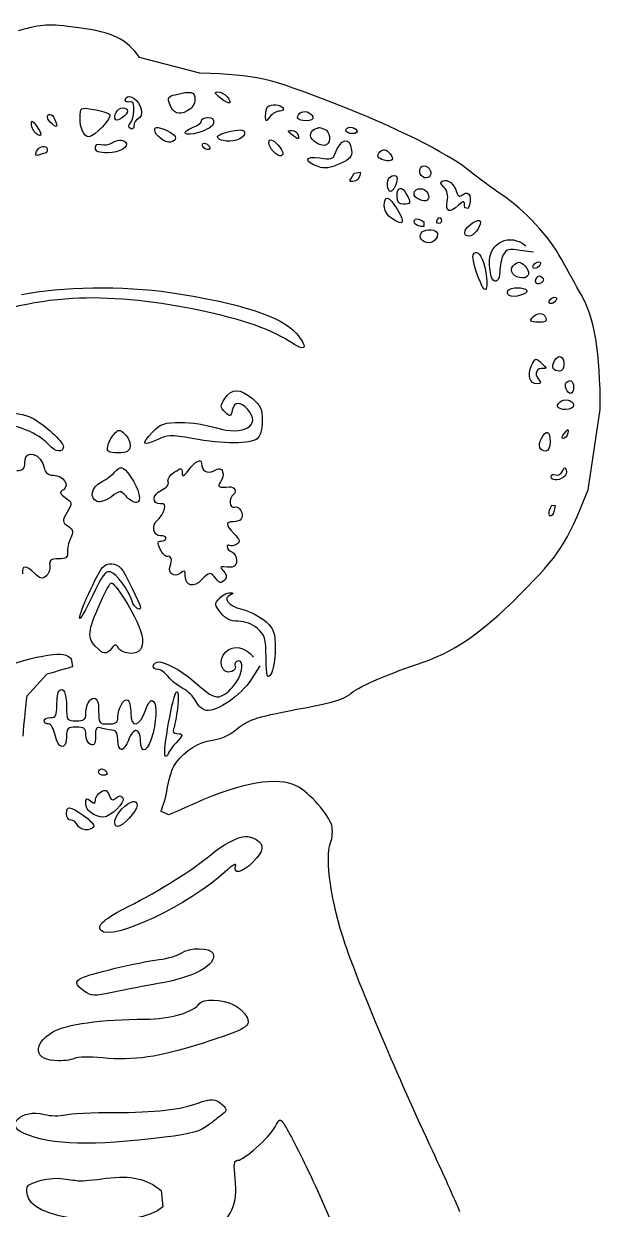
# Model space of a CAD drawing. Header units: millimetres. Extents: x 61 to 288, y 75 to 444.
# Drawn here: x 111.9 to 146.5, y 372.7 to 443.8 of the extents above; entities that cross this region are included whole.
import ezdxf

# ---------------------------------------------------------------- set-up
doc = ezdxf.new("R2010")
doc.units = ezdxf.units.MM
doc.layers.add('Layer 01', color=12, linetype='Continuous', true_color=0xc80000)

msp = doc.modelspace()

# ---------------------------------------------------------------- linework, layer by layer
at = {"layer": 'Layer 01'}
for p, q in [((122.481, 440.809), (118.858, 441.749)), ((131.743, 434.793), (132.095, 434.86)), ((138.579, 432.691), (138.362, 432.731)), ((135.916, 431.877), (135.902, 431.595)), ((142.486, 430.057), (141.687, 430.174)), ((145.761, 415.817), (146.491, 420.627)), ((143.577, 414.886), (143.781, 414.867)), ((114.77, 405.702), (114.852, 405.204)), ((113.31, 404.756), (112.103, 403.447)), ((126.088, 405.263), (125.559, 404.43)), ((120.599, 396.316), (120.139, 396.537)), ((120.165, 373.788), (120.253, 372.819))]:
    msp.add_line(p, q, dxfattribs=at)
for points in [[(115.241, 443.516), (113.251, 443.765), (113.142, 443.76), (111.603, 443.346)], [(118.858, 441.749), (118.142, 442.817), (117.219, 443.268), (115.241, 443.516)], [(130.556, 438.983), (126.525, 440.544), (125.946, 440.675), (122.481, 440.809)], [(118.049, 439.292), (118.244, 439.608), (118.857, 439.164), (118.959, 438.634)], [(120.657, 438.975), (120.528, 439.32), (120.586, 439.408), (121.007, 439.51)], [(121.007, 439.51), (121.988, 439.746), (122.186, 439.699), (122.186, 439.228)], [(123.722, 439.301), (123.366, 439.575), (123.324, 439.669), (123.557, 439.672)], [(123.557, 439.672), (123.73, 439.675), (123.98, 439.545), (124.114, 439.383)], [(115.3, 438.115), (115.318, 438.754), (115.319, 438.754), (116.106, 438.628)], [(117.443, 438.005), (117.246, 438.203), (117.54, 438.715), (117.85, 438.715)], [(117.85, 438.715), (118.012, 438.715), (118.145, 438.639), (118.145, 438.546)], [(118.386, 439.077), (118.066, 439.026), (117.936, 439.11), (118.049, 439.292)], [(118.321, 437.813), (118.555, 438.047), (118.61, 439.112), (118.386, 439.077)], [(121.723, 438.532), (121.195, 438.249), (120.88, 438.38), (120.657, 438.975)], [(122.186, 439.228), (122.186, 438.951), (122.009, 438.685), (121.723, 438.532)], [(124.114, 439.383), (124.485, 438.936), (124.259, 438.889), (123.722, 439.301)], [(126.425, 438.25), (126.422, 438.47), (126.477, 438.708), (126.547, 438.779)], [(126.547, 438.779), (126.742, 438.974), (127.343, 438.932), (127.477, 438.715)], [(127.477, 438.715), (127.543, 438.609), (127.449, 438.522), (127.269, 438.522)], [(138.586, 434.987), (137.326, 436.004), (134.089, 437.615), (130.556, 438.983)], [(112.379, 437.728), (112.384, 437.991), (112.43, 437.981), (112.667, 437.668)], [(113.623, 437.753), (113.303, 438.018), (113.24, 438.33), (113.506, 438.33)], [(113.506, 438.33), (113.601, 438.33), (113.731, 438.193), (113.795, 438.025)], [(113.795, 438.025), (113.976, 437.555), (113.937, 437.493), (113.623, 437.753)], [(115.825, 436.983), (115.528, 436.983), (115.283, 437.511), (115.3, 438.115)], [(117.075, 438.322), (117.244, 438.153), (116.152, 436.983), (115.825, 436.983)], [(116.106, 438.628), (116.54, 438.559), (116.976, 438.421), (117.075, 438.322)], [(118.145, 438.546), (118.145, 438.303), (117.58, 437.868), (117.443, 438.005)], [(118.79, 438.057), (118.647, 438.002), (118.53, 437.819), (118.53, 437.651)], [(118.959, 438.634), (119.015, 438.34), (118.95, 438.118), (118.79, 438.057)], [(122.571, 437.94), (122.571, 438.049), (122.75, 438.137), (122.97, 438.137)], [(122.97, 438.137), (123.242, 438.137), (123.349, 438.033), (123.305, 437.809)], [(126.687, 438.185), (126.448, 437.871), (126.431, 437.875), (126.425, 438.25)], [(127.269, 438.522), (127.09, 438.522), (126.828, 438.371), (126.687, 438.185)], [(128.84, 437.945), (128.355, 437.945), (128.208, 438.13), (128.478, 438.401)], [(128.478, 438.401), (128.676, 438.599), (129.165, 438.464), (129.257, 438.185)], [(129.257, 438.185), (129.308, 438.034), (129.152, 437.945), (128.84, 437.945)], [(112.661, 437.175), (112.502, 437.307), (112.375, 437.556), (112.379, 437.728)], [(112.667, 437.668), (112.823, 437.462), (112.95, 437.214), (112.95, 437.115)], [(118.321, 437.474), (118.17, 437.567), (118.17, 437.662), (118.321, 437.813)], [(118.53, 437.651), (118.53, 437.48), (118.438, 437.402), (118.321, 437.474)], [(119.809, 437.266), (119.674, 437.618), (119.881, 437.638), (120.541, 437.337)], [(120.541, 437.337), (121.057, 437.102), (121.157, 436.891), (120.843, 436.697)], [(122.425, 437.244), (121.543, 436.988), (121.268, 437.248), (122.09, 437.56)], [(122.09, 437.56), (122.354, 437.661), (122.571, 437.832), (122.571, 437.94)], [(123.305, 437.809), (123.267, 437.611), (122.917, 437.386), (122.425, 437.244)], [(123.533, 436.994), (123.533, 437.081), (123.901, 437.225), (124.351, 437.314)], [(124.351, 437.314), (125.018, 437.446), (125.168, 437.424), (125.168, 437.19)], [(128.055, 437.068), (127.72, 437.318), (127.713, 437.356), (127.998, 437.362)], [(127.998, 437.362), (128.179, 437.365), (128.352, 437.236), (128.383, 437.074)], [(129.113, 437.07), (129.113, 437.216), (129.221, 437.379), (129.353, 437.433)], [(129.353, 437.433), (129.486, 437.486), (129.609, 437.537), (129.626, 437.545)], [(129.626, 437.545), (129.644, 437.553), (129.796, 437.508), (129.963, 437.443)], [(129.963, 437.443), (130.299, 437.315), (130.376, 436.688), (130.079, 436.504)], [(131.23, 437.368), (131.23, 437.474), (131.354, 437.56), (131.507, 437.56)], [(131.626, 437.175), (131.408, 437.175), (131.23, 437.262), (131.23, 437.368)], [(131.507, 437.56), (131.659, 437.56), (131.838, 437.474), (131.903, 437.368)], [(131.903, 437.368), (131.968, 437.262), (131.844, 437.175), (131.626, 437.175)], [(112.95, 437.115), (112.95, 437.016), (112.82, 437.044), (112.661, 437.175)], [(116.221, 436.322), (116.221, 436.521), (116.336, 436.588), (116.558, 436.519)], [(116.558, 436.519), (116.743, 436.462), (117.024, 436.498), (117.183, 436.599)], [(118.015, 436.664), (118.285, 436.394), (117.678, 436.021), (116.967, 436.021)], [(117.183, 436.599), (117.522, 436.817), (117.838, 436.841), (118.015, 436.664)], [(120.843, 436.697), (120.593, 436.542), (119.951, 436.896), (119.809, 437.266)], [(122.667, 436.406), (122.602, 436.511), (122.635, 436.598), (122.74, 436.598)], [(122.74, 436.598), (122.846, 436.598), (122.986, 436.511), (123.052, 436.406)], [(124.687, 436.786), (124.137, 436.651), (123.533, 436.76), (123.533, 436.994)], [(125.168, 437.19), (125.168, 437.033), (124.952, 436.851), (124.687, 436.786)], [(126.612, 436.635), (126.612, 436.937), (126.978, 436.785), (127.277, 436.359)], [(127.353, 435.851), (127.131, 435.777), (126.612, 436.326), (126.612, 436.635)], [(128.383, 437.074), (128.433, 436.814), (128.397, 436.813), (128.055, 437.068)], [(130.079, 436.504), (129.814, 436.34), (129.113, 436.75), (129.113, 437.07)], [(130.583, 435.949), (130.919, 436.888), (131.476, 437.02), (131.576, 436.184)], [(112.867, 435.903), (112.643, 435.817), (112.592, 435.869), (112.68, 436.096)], [(112.68, 436.096), (112.809, 436.432), (113.335, 436.527), (113.335, 436.213)], [(113.254, 436.021), (113.21, 436.021), (113.036, 435.968), (112.867, 435.903)], [(113.335, 436.213), (113.335, 436.107), (113.298, 436.021), (113.254, 436.021)], [(116.967, 436.021), (116.418, 436.021), (116.221, 436.1), (116.221, 436.322)], [(122.978, 436.213), (122.872, 436.213), (122.732, 436.3), (122.667, 436.406)], [(123.052, 436.406), (123.117, 436.3), (123.084, 436.213), (122.978, 436.213)], [(127.277, 436.359), (127.493, 436.05), (127.515, 435.905), (127.353, 435.851)], [(129.575, 435.193), (128.688, 435.489), (128.756, 435.859), (129.669, 435.713)], [(129.669, 435.713), (130.329, 435.608), (130.474, 435.645), (130.583, 435.949)], [(131.576, 436.184), (131.623, 435.787), (131.501, 435.643), (130.871, 435.359)], [(133.527, 435.583), (133.143, 435.684), (133.057, 435.86), (133.282, 436.085)], [(133.282, 436.085), (133.476, 436.279), (133.661, 436.24), (133.898, 435.955)], [(133.898, 435.955), (134.172, 435.625), (134.006, 435.458), (133.527, 435.583)], [(130.871, 435.359), (130.302, 435.103), (129.973, 435.061), (129.575, 435.193)], [(135.848, 434.578), (135.56, 434.755), (135.616, 435.251), (135.923, 435.251)], [(135.923, 435.251), (136.071, 435.251), (136.24, 435.124), (136.3, 434.969)], [(131.743, 434.323), (131.401, 434.257), (131.401, 434.271), (131.743, 434.793)], [(132.095, 434.86), (132.095, 434.558), (131.97, 434.366), (131.743, 434.323)], [(133.903, 433.712), (133.703, 433.712), (133.67, 434.356), (133.859, 434.546)], [(133.859, 434.546), (134.045, 434.731), (134.308, 434.703), (134.308, 434.497)], [(134.308, 434.497), (134.308, 434.164), (134.075, 433.712), (133.903, 433.712)], [(136.3, 434.969), (136.423, 434.647), (136.136, 434.399), (135.848, 434.578)], [(137.052, 434.344), (137.36, 434.455), (137.725, 434.163), (137.877, 433.684)], [(140.562, 433.521), (140.033, 433.877), (139.144, 434.537), (138.586, 434.987)], [(134.308, 433.423), (134.308, 433.996), (134.601, 434.052), (134.879, 433.532)], [(135.36, 433.701), (135.558, 434.021), (136.12, 433.865), (136.196, 433.469)], [(137.118, 433.953), (136.892, 434.179), (136.875, 434.28), (137.052, 434.344)], [(137.313, 433.103), (137.385, 433.464), (137.319, 433.752), (137.118, 433.953)], [(138.267, 433.531), (138.639, 433.84), (138.855, 433.261), (138.579, 432.691)], [(133.539, 432.85), (133.539, 433.519), (133.82, 433.444), (134.315, 432.643)], [(134.693, 432.942), (134.411, 432.942), (134.308, 433.07), (134.308, 433.423)], [(134.879, 433.532), (135.156, 433.015), (135.133, 432.942), (134.693, 432.942)], [(135.486, 433.308), (135.34, 433.401), (135.284, 433.577), (135.36, 433.701)], [(136.196, 433.469), (136.265, 433.111), (135.92, 433.033), (135.486, 433.308)], [(137.997, 432.876), (137.458, 432.387), (137.188, 432.477), (137.313, 433.103)], [(137.877, 433.684), (137.972, 433.385), (138.053, 433.353), (138.267, 433.531)], [(138.362, 432.731), (138.35, 433.167), (138.329, 433.176), (137.997, 432.876)], [(144.159, 429.651), (143.403, 431.04), (141.99, 432.559), (140.562, 433.521)], [(134.026, 432.055), (133.721, 432.254), (133.539, 432.553), (133.539, 432.85)], [(134.315, 432.643), (134.813, 431.836), (134.703, 431.611), (134.026, 432.055)], [(135.902, 431.595), (135.47, 431.595), (135.194, 431.84), (135.397, 432.043)], [(135.397, 432.043), (135.461, 432.107), (135.694, 432.032), (135.916, 431.877)], [(136.814, 431.788), (136.692, 431.788), (136.658, 431.89), (136.737, 432.019)], [(136.737, 432.019), (136.848, 432.198), (136.897, 432.198), (136.957, 432.019)], [(136.957, 432.019), (137, 431.892), (136.935, 431.788), (136.814, 431.788)], [(138.631, 431.018), (138.246, 431.018), (138.276, 431.401), (138.686, 431.712)], [(139.311, 431.871), (139.311, 431.562), (138.877, 431.018), (138.631, 431.018)], [(138.686, 431.712), (139.043, 431.983), (139.311, 432.051), (139.311, 431.871)], [(136.223, 430.633), (135.818, 430.633), (135.577, 430.928), (135.751, 431.21)], [(135.751, 431.21), (135.881, 431.421), (136.484, 431.472), (136.668, 431.288)], [(136.668, 431.288), (136.88, 431.075), (136.58, 430.633), (136.223, 430.633)], [(139.851, 429.403), (139.804, 430.649), (141.072, 431.253), (142.032, 430.441)], [(138.86, 429.911), (139.044, 430.211), (139.28, 430.036), (139.485, 429.45)], [(141.687, 430.174), (141.009, 430.274), (140.855, 430.231), (140.676, 429.898)], [(139.522, 427.853), (139.277, 428.111), (138.754, 429.738), (138.86, 429.911)], [(139.485, 429.45), (139.743, 428.71), (139.769, 427.593), (139.522, 427.853)], [(140.676, 429.898), (140.561, 429.681), (140.466, 429.238), (140.466, 428.914)], [(141.278, 429.252), (141.563, 429.537), (141.678, 429.536), (141.967, 429.248)], [(142.486, 429.286), (142.551, 429.392), (142.692, 429.479), (142.797, 429.479)], [(142.797, 429.479), (142.903, 429.479), (142.936, 429.392), (142.871, 429.286)], [(145.347, 427.526), (145.063, 428.018), (144.528, 428.974), (144.159, 429.651)], [(139.99, 428.507), (139.928, 428.608), (139.865, 429.011), (139.851, 429.403)], [(140.466, 428.914), (140.466, 428.342), (140.221, 428.133), (139.99, 428.507)], [(141.836, 428.516), (141.324, 428.516), (140.987, 428.961), (141.278, 429.252)], [(141.967, 429.248), (142.313, 428.901), (142.245, 428.516), (141.836, 428.516)], [(142.56, 429.094), (142.454, 429.094), (142.421, 429.18), (142.486, 429.286)], [(142.871, 429.286), (142.805, 429.18), (142.665, 429.094), (142.56, 429.094)], [(111.795, 427.53), (114.083, 428.008), (117.932, 428.058), (120.696, 427.645)], [(142.971, 428.23), (142.685, 428.053), (142.504, 428.234), (142.681, 428.52)], [(142.681, 428.52), (142.77, 428.664), (142.884, 428.677), (143.006, 428.555)], [(143.006, 428.555), (143.127, 428.433), (143.115, 428.319), (142.971, 428.23)], [(127.805, 424.738), (125.582, 426.234), (118.99, 427.533), (114.874, 427.287)], [(120.696, 427.645), (124.905, 427.016), (127.408, 426.208), (128.252, 425.205)], [(141.031, 427.466), (140.928, 427.529), (140.894, 427.662), (140.955, 427.76)], [(140.955, 427.76), (141.096, 427.989), (141.948, 427.994), (142.089, 427.767)], [(142.089, 427.767), (142.215, 427.562), (141.298, 427.3), (141.031, 427.466)], [(143.448, 427.17), (143.514, 427.275), (143.654, 427.362), (143.759, 427.362)], [(143.759, 427.362), (143.865, 427.362), (143.898, 427.275), (143.833, 427.17)], [(146.491, 420.627), (146.492, 424.061), (146.147, 426.143), (145.347, 427.526)], [(114.874, 427.287), (109.949, 426.993), (104.889, 424.845), (102.279, 421.943)], [(143.522, 426.977), (143.416, 426.977), (143.383, 427.064), (143.448, 427.17)], [(143.833, 427.17), (143.768, 427.064), (143.627, 426.977), (143.522, 426.977)], [(142.764, 425.865), (142.313, 425.878), (142.242, 425.933), (142.414, 426.14)], [(142.414, 426.14), (142.695, 426.479), (143.091, 426.471), (143.224, 426.124)], [(143.224, 426.124), (143.302, 425.922), (143.18, 425.853), (142.764, 425.865)], [(128.252, 425.205), (129.041, 424.266), (128.831, 424.047), (127.805, 424.738)], [(143.753, 423.544), (143.985, 423.977), (144.314, 423.839), (144.314, 423.31)], [(142.696, 422.167), (142.254, 422.167), (142.104, 422.674), (142.371, 423.261)], [(142.371, 423.261), (142.592, 423.745), (142.602, 423.747), (142.988, 423.393)], [(143.092, 423.086), (142.688, 423.16), (142.504, 422.782), (142.782, 422.447)], [(142.988, 423.393), (143.261, 423.142), (143.293, 423.049), (143.092, 423.086)], [(144.057, 422.936), (143.65, 422.936), (143.542, 423.15), (143.753, 423.544)], [(144.314, 423.31), (144.314, 423.104), (144.199, 422.936), (144.057, 422.936)], [(142.782, 422.447), (142.969, 422.221), (142.953, 422.167), (142.696, 422.167)], [(144.456, 422.244), (144.687, 422.476), (144.891, 422.349), (144.891, 421.974)], [(123.989, 421.289), (124.399, 421.915), (124.886, 421.913), (125.635, 421.284)], [(144.719, 421.589), (144.503, 421.589), (144.301, 422.09), (144.456, 422.244)], [(144.891, 421.974), (144.891, 421.763), (144.814, 421.589), (144.719, 421.589)], [(123.99, 420.473), (123.687, 420.776), (123.686, 420.828), (123.989, 421.289)], [(125.348, 420.642), (124.904, 421.133), (124.565, 421.11), (124.427, 420.58)], [(125.635, 421.284), (126.126, 420.87), (126.227, 420.646), (126.227, 419.96)], [(144.41, 420.627), (143.943, 420.627), (143.796, 420.815), (144.057, 421.076)], [(144.057, 421.076), (144.3, 421.318), (144.891, 421.205), (144.891, 420.916)], [(110.586, 420.491), (111.244, 420.47), (112.044, 420.316), (112.363, 420.151)], [(123.471, 419.533), (125.1, 419.019), (126.218, 419.68), (125.348, 420.642)], [(124.427, 420.58), (124.321, 420.176), (124.294, 420.169), (123.99, 420.473)], [(144.891, 420.916), (144.891, 420.736), (144.71, 420.627), (144.41, 420.627)], [(113.413, 418.531), (112.908, 419.089), (111.86, 419.586), (110.867, 419.739)], [(112.363, 420.151), (113.181, 419.728), (114.297, 418.714), (114.297, 418.395)], [(119.646, 419.272), (120.163, 419.789), (120.362, 419.858), (121.336, 419.858)], [(121.336, 419.858), (121.944, 419.858), (122.904, 419.711), (123.471, 419.533)], [(126.227, 419.96), (126.227, 419.428), (126.114, 419.041), (125.909, 418.871)], [(116.96, 418.414), (116.996, 418.626), (117.161, 418.952), (117.328, 419.138)], [(117.328, 419.138), (117.613, 419.456), (117.651, 419.457), (117.992, 419.148)], [(117.992, 419.148), (118.192, 418.968), (118.329, 418.643), (118.298, 418.425)], [(119.929, 418.817), (119.031, 418.389), (118.928, 418.554), (119.646, 419.272)], [(122.022, 418.888), (120.761, 419.113), (120.533, 419.105), (119.929, 418.817)], [(125.909, 418.871), (125.513, 418.542), (123.926, 418.549), (122.022, 418.888)], [(143.235, 418.126), (142.855, 418.126), (142.736, 418.463), (142.965, 418.892)], [(142.965, 418.892), (143.264, 419.45), (143.48, 419.371), (143.48, 418.703)], [(144.282, 418.896), (144.157, 418.896), (144.179, 419.019), (144.339, 419.206)], [(144.546, 419.206), (144.515, 419.035), (144.396, 418.896), (144.282, 418.896)], [(144.339, 419.206), (144.582, 419.491), (144.598, 419.491), (144.546, 419.206)], [(111.988, 417.452), (111.988, 418.324), (112.999, 417.998), (113.172, 417.071)], [(114.297, 418.395), (114.297, 417.997), (113.831, 418.069), (113.413, 418.531)], [(117.568, 418.03), (117.001, 418.03), (116.905, 418.09), (116.96, 418.414)], [(118.298, 418.425), (118.253, 418.112), (118.101, 418.03), (117.568, 418.03)], [(143.48, 418.703), (143.48, 418.364), (143.379, 418.126), (143.235, 418.126)], [(111.513, 416.971), (111.891, 416.971), (111.988, 417.069), (111.988, 417.452)], [(121.823, 417.019), (122.2, 417.524), (122.567, 417.713), (122.574, 417.404)], [(122.574, 417.404), (122.583, 416.947), (122.92, 416.746), (123.319, 416.96)], [(113.172, 417.071), (113.218, 416.82), (113.398, 416.689), (113.699, 416.686)], [(113.699, 416.686), (114.293, 416.682), (114.709, 416.076), (114.297, 415.817)], [(116.572, 416.28), (116.87, 416.435), (117.227, 416.697), (117.365, 416.862)], [(117.365, 416.862), (117.714, 417.283), (117.87, 417.243), (118.312, 416.623)], [(120.581, 416.288), (120.522, 416.441), (120.679, 416.69), (120.947, 416.865)], [(120.947, 416.865), (121.383, 417.151), (121.417, 417.149), (121.422, 416.831)], [(121.422, 416.831), (121.427, 416.563), (121.513, 416.604), (121.823, 417.019)], [(123.319, 416.96), (123.653, 417.139), (123.753, 417.124), (123.846, 416.881)], [(123.846, 416.881), (123.909, 416.716), (123.854, 416.453), (123.723, 416.295)], [(143.544, 416.607), (143.544, 416.724), (143.667, 416.773), (143.817, 416.715)], [(143.817, 416.715), (143.967, 416.658), (144.15, 416.757), (144.224, 416.935)], [(144.224, 416.935), (144.328, 417.185), (144.381, 417.2), (144.456, 416.997)], [(144.456, 416.997), (144.51, 416.853), (144.435, 416.659), (144.289, 416.567)], [(116.331, 415.111), (115.837, 415.301), (115.975, 415.972), (116.572, 416.28)], [(118.312, 416.623), (118.849, 415.868), (119.039, 415.047), (118.677, 415.047)], [(120.177, 415.787), (120.487, 415.928), (120.644, 416.123), (120.581, 416.288)], [(123.723, 416.295), (123.481, 416.004), (123.631, 415.916), (124.24, 415.992)], [(124.24, 415.992), (124.546, 416.029), (124.741, 415.681), (124.498, 415.53)], [(144.289, 416.567), (143.921, 416.334), (143.544, 416.354), (143.544, 416.607)], [(114.297, 415.817), (114.051, 415.663), (114.071, 415.591), (114.43, 415.338)], [(114.43, 415.338), (114.838, 415.051), (114.841, 415.021), (114.527, 414.474)], [(117.176, 415.396), (116.878, 415.176), (116.497, 415.048), (116.331, 415.111)], [(118.058, 415.422), (117.722, 415.794), (117.713, 415.793), (117.176, 415.396)], [(118.677, 415.047), (118.523, 415.047), (118.244, 415.216), (118.058, 415.422)], [(120.131, 414.979), (119.583, 414.933), (119.617, 415.532), (120.177, 415.787)], [(124.498, 415.53), (124.194, 415.342), (124.256, 414.657), (124.566, 414.776)], [(141.678, 409.539), (144.094, 411.972), (144.438, 412.5), (145.761, 415.817)], [(119.924, 413.977), (120.079, 414.09), (120.265, 414.368), (120.336, 414.595)], [(120.336, 414.595), (120.437, 414.913), (120.391, 415), (120.131, 414.979)], [(124.566, 414.776), (124.849, 414.884), (125.145, 414.358), (124.965, 414.068)], [(143.636, 414.305), (143.394, 414.063), (143.35, 414.489), (143.577, 414.886)], [(143.781, 414.867), (143.752, 414.609), (143.687, 414.356), (143.636, 414.305)], [(114.527, 414.474), (114.217, 413.933), (114.219, 413.896), (114.581, 413.631)], [(120.125, 413.053), (119.702, 413.019), (119.553, 413.705), (119.924, 413.977)], [(124.484, 413.893), (124, 413.893), (124.012, 413.733), (124.538, 413.173)], [(124.965, 414.068), (124.906, 413.971), (124.689, 413.893), (124.484, 413.893)], [(114.581, 413.631), (114.905, 413.394), (114.926, 413.288), (114.729, 412.902)], [(124.538, 413.173), (124.892, 412.796), (124.919, 412.689), (124.691, 412.548)], [(114.729, 412.902), (114.602, 412.653), (114.518, 412.276), (114.542, 412.065)], [(120.105, 412.256), (119.924, 412.652), (119.936, 412.738), (120.17, 412.738)], [(120.454, 412.909), (120.454, 413.003), (120.306, 413.068), (120.125, 413.053)], [(120.17, 412.738), (120.326, 412.738), (120.454, 412.815), (120.454, 412.909)], [(124.264, 412.474), (124.179, 412.526), (124.11, 412.486), (124.11, 412.385)], [(124.691, 412.548), (124.541, 412.455), (124.348, 412.421), (124.264, 412.474)], [(114.542, 412.065), (114.577, 411.757), (114.469, 411.678), (114.008, 411.671)], [(120.539, 411.823), (120.421, 411.796), (120.226, 411.991), (120.105, 412.256)], [(120.693, 411.234), (120.842, 411.624), (120.777, 411.877), (120.539, 411.823)], [(124.11, 412.385), (124.11, 412.284), (124.24, 412.152), (124.399, 412.091)], [(124.399, 412.091), (124.557, 412.03), (124.687, 411.805), (124.687, 411.59)], [(112.578, 410.801), (112.06, 411.319), (111.788, 411.306), (111.846, 410.766)], [(113.486, 411.267), (113.516, 411.05), (113.414, 410.767), (113.258, 410.638)], [(114.008, 411.671), (113.539, 411.664), (113.441, 411.588), (113.486, 411.267)], [(115.27, 408.12), (115.258, 408.431), (116.306, 410.741), (116.642, 411.146)], [(116.642, 411.146), (116.919, 411.48), (117.468, 411.455), (117.767, 411.095)], [(117.767, 411.095), (117.991, 410.825), (118.915, 408.957), (118.915, 408.774)], [(121.312, 410.807), (120.965, 410.52), (120.533, 410.818), (120.693, 411.234)], [(121.609, 410.639), (121.609, 410.991), (121.564, 411.016), (121.312, 410.807)], [(123.928, 411.193), (123.692, 411.227), (123.69, 411.185), (123.91, 410.919)], [(124.687, 411.59), (124.687, 411.209), (124.499, 411.111), (123.928, 411.193)], [(113.258, 410.638), (113.03, 410.448), (112.899, 410.48), (112.578, 410.801)], [(117.116, 410.887), (116.829, 410.962), (116.618, 410.677), (116.021, 409.406)], [(118.42, 409.126), (118.192, 409.843), (117.492, 410.789), (117.116, 410.887)], [(122.589, 410.404), (122.136, 409.918), (121.609, 410.045), (121.609, 410.639)], [(123.451, 410.477), (123.132, 410.908), (123.052, 410.901), (122.589, 410.404)], [(123.935, 410.373), (123.751, 410.191), (123.645, 410.214), (123.451, 410.477)], [(123.91, 410.919), (124.116, 410.672), (124.121, 410.556), (123.935, 410.373)], [(115.919, 407.423), (116.064, 408.155), (117.004, 410.237), (117.189, 410.237)], [(117.189, 410.237), (117.27, 410.237), (117.6, 409.824), (117.923, 409.32)], [(123.656, 409.304), (123.833, 409.5), (124.115, 409.653), (124.284, 409.644)], [(124.284, 409.644), (124.483, 409.634), (124.506, 409.595), (124.351, 409.532)], [(116.021, 409.406), (115.614, 408.54), (115.276, 407.961), (115.27, 408.12)], [(117.923, 409.32), (119.258, 407.24), (119.415, 406.003), (118.343, 406.003)], [(118.915, 408.774), (118.915, 408.502), (118.532, 408.774), (118.42, 409.126)], [(123.736, 408.438), (123.36, 408.917), (123.355, 408.971), (123.656, 409.304)], [(124.351, 409.532), (123.817, 409.317), (124.142, 408.88), (125.007, 408.648)], [(135.463, 405.328), (137.721, 406.073), (139.291, 407.137), (141.678, 409.539)], [(124.787, 407.928), (124.314, 407.928), (124.029, 408.066), (123.736, 408.438)], [(125.007, 408.648), (125.5, 408.517), (126.15, 408.179), (126.45, 407.899)], [(116.215, 406.436), (115.92, 406.752), (115.839, 407.02), (115.919, 407.423)], [(125.935, 407.495), (125.63, 407.759), (125.183, 407.928), (124.787, 407.928)], [(126.456, 405.733), (126.437, 406.91), (126.378, 407.111), (125.935, 407.495)], [(126.45, 407.899), (126.931, 407.45), (126.996, 407.252), (126.996, 406.252)], [(112.964, 405.825), (114.105, 406.035), (114.281, 406.023), (114.77, 405.702)], [(117.193, 406.304), (116.859, 405.902), (116.695, 405.924), (116.215, 406.436)], [(117.611, 406.304), (117.458, 406.577), (117.419, 406.577), (117.193, 406.304)], [(118.343, 406.003), (118.032, 406.003), (117.704, 406.138), (117.611, 406.304)], [(124.391, 404.916), (123.785, 404.683), (123.518, 405.576), (124.038, 406.096)], [(124.038, 406.096), (124.476, 406.535), (125.253, 406.386), (125.705, 405.777)], [(126.996, 406.252), (126.996, 405.601), (126.885, 404.963), (126.737, 404.76)], [(110.289, 405.028), (111.065, 405.338), (112.268, 405.697), (112.964, 405.825)], [(119.959, 405.041), (119.621, 405.041), (119.596, 405.363), (119.925, 405.48)], [(119.925, 405.48), (120.238, 405.591), (121.357, 405.011), (122.09, 404.358)], [(124.686, 405.521), (124.577, 405.454), (124.539, 405.318), (124.6, 405.219)], [(124.793, 404.483), (125.107, 405.09), (125.039, 405.74), (124.686, 405.521)], [(126.737, 404.76), (126.509, 404.448), (126.474, 404.568), (126.456, 405.733)], [(131.466, 403.546), (131.855, 403.935), (133.604, 404.715), (135.463, 405.328)], [(114.852, 405.204), (114.6, 405.125), (113.906, 404.924), (113.31, 404.756)], [(120.584, 404.608), (120.392, 404.847), (120.11, 405.041), (119.959, 405.041)], [(121.471, 403.899), (121.176, 404.051), (120.777, 404.37), (120.584, 404.608)], [(124.6, 405.219), (124.662, 405.12), (124.568, 404.983), (124.391, 404.916)], [(114.035, 403.753), (114.301, 404.019), (114.489, 403.632), (114.489, 402.817)], [(122.243, 403.129), (122.113, 403.4), (121.766, 403.747), (121.471, 403.899)], [(122.09, 404.358), (123.254, 403.32), (123.477, 403.229), (124.01, 403.578)], [(125.559, 404.43), (124.97, 403.504), (123.503, 402.489), (122.882, 402.578)], [(124.01, 403.578), (124.272, 403.75), (124.625, 404.157), (124.793, 404.483)], [(112.103, 403.447), (112.035, 402.895), (111.926, 401.812), (111.861, 401.04)], [(113.912, 402.893), (113.912, 403.298), (113.967, 403.686), (114.035, 403.753)], [(115.644, 402.332), (115.644, 402.905), (115.851, 403.31), (116.145, 403.31)], [(116.145, 403.31), (116.33, 403.31), (116.413, 403.07), (116.413, 402.54)], [(117.568, 402.168), (117.568, 402.706), (117.929, 403.347), (118.155, 403.207)], [(118.155, 403.207), (118.255, 403.145), (118.338, 402.797), (118.338, 402.432)], [(119.239, 402.636), (119.343, 402.954), (119.507, 403.195), (119.604, 403.173)], [(119.604, 403.173), (119.9, 403.105), (119.929, 402.307), (119.673, 401.242)], [(120.404, 399.846), (120.234, 400.005), (120.892, 403.694), (121.09, 403.694)], [(121.09, 403.694), (121.199, 403.694), (121.221, 403.302), (121.145, 402.73)], [(128.802, 402.746), (130.408, 403.043), (131.201, 403.281), (131.466, 403.546)], [(113.527, 402.155), (113.845, 402.155), (113.912, 402.283), (113.912, 402.893)], [(114.489, 402.817), (114.489, 401.996), (114.512, 401.963), (115.066, 401.963)], [(116.413, 402.54), (116.413, 401.813), (116.445, 401.77), (116.991, 401.77)], [(118.338, 402.432), (118.338, 401.471), (118.898, 401.598), (119.239, 402.636)], [(121.145, 402.73), (121.075, 402.2), (120.968, 401.637), (120.908, 401.479)], [(122.882, 402.578), (122.66, 402.61), (122.372, 402.858), (122.243, 403.129)], [(124.731, 401.491), (125.393, 402.045), (125.972, 402.224), (128.802, 402.746)], [(113.142, 401.963), (113.142, 402.069), (113.315, 402.155), (113.527, 402.155)], [(113.409, 401.77), (113.262, 401.77), (113.142, 401.857), (113.142, 401.963)], [(113.803, 401.097), (113.731, 401.483), (113.562, 401.77), (113.409, 401.77)], [(115.066, 401.963), (115.507, 401.963), (115.644, 402.05), (115.644, 402.332)], [(116.991, 401.77), (117.446, 401.77), (117.568, 401.854), (117.568, 402.168)], [(114.489, 401.001), (114.489, 400.17), (113.963, 400.244), (113.803, 401.097)], [(115.066, 401.578), (114.553, 401.578), (114.489, 401.514), (114.489, 401.001)], [(115.644, 401.117), (115.644, 401.501), (115.547, 401.578), (115.066, 401.578)], [(115.932, 400.546), (115.774, 400.607), (115.644, 400.864), (115.644, 401.117)], [(116.221, 401.029), (116.221, 400.58), (116.15, 400.462), (115.932, 400.546)], [(116.654, 401.507), (116.273, 401.609), (116.221, 401.551), (116.221, 401.029)], [(117.327, 401.388), (117.195, 401.389), (116.892, 401.443), (116.654, 401.507)], [(117.568, 400.808), (117.568, 401.14), (117.466, 401.387), (117.327, 401.388)], [(118.668, 401.385), (118.533, 401.385), (118.324, 401.126), (118.204, 400.808)], [(118.915, 400.808), (118.915, 401.149), (118.814, 401.385), (118.668, 401.385)], [(119.673, 401.242), (119.405, 400.125), (118.915, 399.844), (118.915, 400.808)], [(120.908, 401.479), (120.838, 401.299), (120.912, 401.193), (121.107, 401.193)], [(121.107, 401.193), (121.507, 401.193), (121.497, 401.081), (121.055, 400.64)], [(122.92, 400.735), (123.83, 400.891), (124.194, 401.043), (124.731, 401.491)], [(117.777, 400.231), (117.662, 400.231), (117.568, 400.491), (117.568, 400.808)], [(118.204, 400.808), (118.084, 400.491), (117.892, 400.231), (117.777, 400.231)], [(121.055, 400.64), (120.857, 400.441), (120.652, 400.16), (120.601, 400.014)], [(120.922, 399.241), (121.254, 399.879), (122.242, 400.618), (122.92, 400.735)], [(120.601, 400.014), (120.549, 399.869), (120.46, 399.793), (120.404, 399.846)], [(116.413, 398.884), (116.413, 398.99), (116.495, 399.076), (116.594, 399.076)], [(116.713, 398.692), (116.548, 398.692), (116.413, 398.778), (116.413, 398.884)], [(116.594, 399.076), (116.694, 399.076), (116.829, 398.99), (116.894, 398.884)], [(116.894, 398.884), (116.96, 398.778), (116.878, 398.692), (116.713, 398.692)], [(120.529, 397.894), (120.6, 398.355), (120.777, 398.961), (120.922, 399.241)], [(128.305, 398.038), (127.15, 398.635), (124.97, 398.268), (122.186, 397.007)], [(116.221, 397.215), (116.221, 397.382), (116.372, 397.603), (116.558, 397.707)], [(116.558, 397.707), (116.821, 397.854), (116.926, 397.81), (117.041, 397.502)], [(117.041, 397.502), (117.156, 397.19), (117.243, 397.155), (117.456, 397.332)], [(117.456, 397.332), (117.66, 397.501), (117.76, 397.501), (117.863, 397.333)], [(120.139, 396.537), (120.283, 396.822), (120.458, 397.433), (120.529, 397.894)], [(130.388, 395.68), (130.228, 396.318), (129.048, 397.654), (128.305, 398.038)], [(114.489, 396.383), (114.489, 396.884), (114.636, 396.868), (115.508, 396.276)], [(115.644, 396.99), (115.644, 397.325), (115.691, 397.352), (115.932, 397.152)], [(116.698, 396.19), (116.152, 396.19), (115.644, 396.576), (115.644, 396.99)], [(115.932, 397.152), (116.168, 396.957), (116.221, 396.968), (116.221, 397.215)], [(117.863, 397.333), (118.029, 397.065), (117.137, 396.19), (116.698, 396.19)], [(118.722, 396.872), (118.722, 396.561), (117.847, 395.613), (117.559, 395.613)], [(117.808, 396.679), (118.314, 397.184), (118.722, 397.271), (118.722, 396.872)], [(122.186, 397.007), (121.71, 396.791), (120.995, 396.48), (120.599, 396.316)], [(114.757, 395.998), (114.61, 395.998), (114.489, 396.171), (114.489, 396.383)], [(115.508, 396.276), (115.905, 396.006), (116.18, 395.703), (116.118, 395.603)], [(117.559, 395.613), (117.223, 395.613), (117.37, 396.24), (117.808, 396.679)], [(115.136, 395.709), (115.075, 395.868), (114.905, 395.998), (114.757, 395.998)], [(116.118, 395.603), (115.941, 395.316), (115.258, 395.39), (115.136, 395.709)], [(130.322, 394.639), (130.43, 394.925), (130.46, 395.394), (130.388, 395.68)], [(123.133, 393.929), (123.796, 394.509), (124.76, 395.014), (125.229, 395.028)], [(125.229, 395.028), (125.368, 395.032), (125.65, 394.946), (125.854, 394.836)], [(125.854, 394.836), (126.377, 394.557), (126.318, 394.135), (125.664, 393.481)], [(131.201, 388.559), (130.352, 391.049), (129.968, 393.702), (130.322, 394.639)], [(118.218, 390.837), (120.029, 391.745), (122.188, 393.103), (123.133, 393.929)], [(124.626, 393.256), (124.695, 393.454), (124.435, 393.307), (123.994, 392.898)], [(125.664, 393.481), (125.03, 392.847), (124.436, 392.718), (124.626, 393.256)], [(123.994, 392.898), (121.851, 390.915), (117.213, 388.72), (116.555, 389.378)], [(116.555, 389.378), (116.266, 389.667), (116.775, 390.113), (118.218, 390.837)], [(121.365, 388.031), (121.841, 388.392), (123.13, 388.378), (123.272, 388.01)], [(136.446, 376.147), (134.417, 380.455), (132.069, 386.012), (131.201, 388.559)], [(115.404, 386.544), (115.845, 386.78), (118.775, 387.474), (120.037, 387.641)], [(123.272, 388.01), (123.532, 387.332), (122.14, 386.566), (119.973, 386.196)], [(120.037, 387.641), (120.58, 387.713), (121.177, 387.889), (121.365, 388.031)], [(115.547, 385.748), (114.985, 386.156), (114.958, 386.305), (115.404, 386.544)], [(119.973, 386.196), (119.232, 386.069), (118.039, 385.84), (117.32, 385.686)], [(117.32, 385.686), (116.114, 385.428), (115.979, 385.433), (115.547, 385.748)], [(119.203, 384.069), (120.721, 384.076), (122.138, 384.485), (122.462, 385.01)], [(122.462, 385.01), (122.652, 385.317), (123.843, 385.271), (124.499, 384.932)], [(124.499, 384.932), (124.808, 384.772), (125.161, 384.454), (125.283, 384.225)], [(113.669, 383.3), (114.443, 383.756), (116.598, 384.056), (119.203, 384.069)], [(125.283, 384.225), (125.593, 383.646), (125.287, 383.461), (122.612, 382.611)], [(113.984, 381.569), (112.554, 381.564), (112.377, 382.537), (113.669, 383.3)], [(122.612, 382.611), (119.992, 381.779), (118.546, 381.568), (116.645, 381.743)], [(116.645, 381.743), (115.877, 381.813), (115.142, 381.804), (115.013, 381.722)], [(115.013, 381.722), (114.884, 381.639), (114.42, 381.571), (113.984, 381.569)], [(117.375, 378.47), (119.738, 378.46), (121.426, 378.651), (122.378, 379.038)], [(122.378, 379.038), (123.085, 379.325), (123.466, 379.297), (123.831, 378.932)], [(111.94, 377.21), (110.733, 377.705), (111.791, 378.703), (113.152, 378.353)], [(113.152, 378.353), (113.528, 378.256), (114.091, 378.245), (114.403, 378.329)], [(114.403, 378.329), (114.715, 378.412), (116.053, 378.476), (117.375, 378.47)], [(123.7, 378.258), (123.449, 378.067), (123.152, 377.836), (123.04, 377.744)], [(123.831, 378.932), (124.137, 378.626), (124.129, 378.585), (123.7, 378.258)], [(123.04, 377.744), (122.546, 377.342), (121.982, 377.182), (120.358, 376.981)], [(124.747, 375.601), (125.117, 375.601), (126.65, 376.975), (126.992, 377.613)], [(126.992, 377.613), (127.254, 378.102), (127.284, 378.112), (127.529, 377.78)], [(127.529, 377.78), (127.672, 377.587), (128.335, 376.304), (129.002, 374.928)], [(120.358, 376.981), (115.969, 376.439), (113.662, 376.501), (111.94, 377.21)], [(138.065, 372.51), (137.911, 372.946), (137.183, 374.583), (136.446, 376.147)], [(124.602, 374.489), (124.501, 375.377), (124.53, 375.601), (124.747, 375.601)], [(116.866, 374.523), (118.381, 374.713), (119.28, 374.513), (120.165, 373.788)], [(129.002, 374.928), (129.67, 373.552), (130.579, 371.431), (131.023, 370.214)], [(112.118, 373.982), (112.24, 374.305), (113.548, 374.614), (114.297, 374.497)], [(114.297, 374.497), (114.667, 374.438), (115.1, 374.383), (115.259, 374.374)], [(115.259, 374.374), (115.418, 374.365), (116.141, 374.432), (116.866, 374.523)], [(123.02, 371.095), (124.423, 372.197), (124.775, 372.952), (124.602, 374.489)], [(112.203, 373.331), (112.112, 373.574), (112.074, 373.867), (112.118, 373.982)], [(120.253, 372.819), (118.896, 371.441), (112.76, 371.831), (112.203, 373.331)]]:
    msp.add_open_spline(points, degree=3, dxfattribs=at)

doc.saveas('drawing.dxf')
